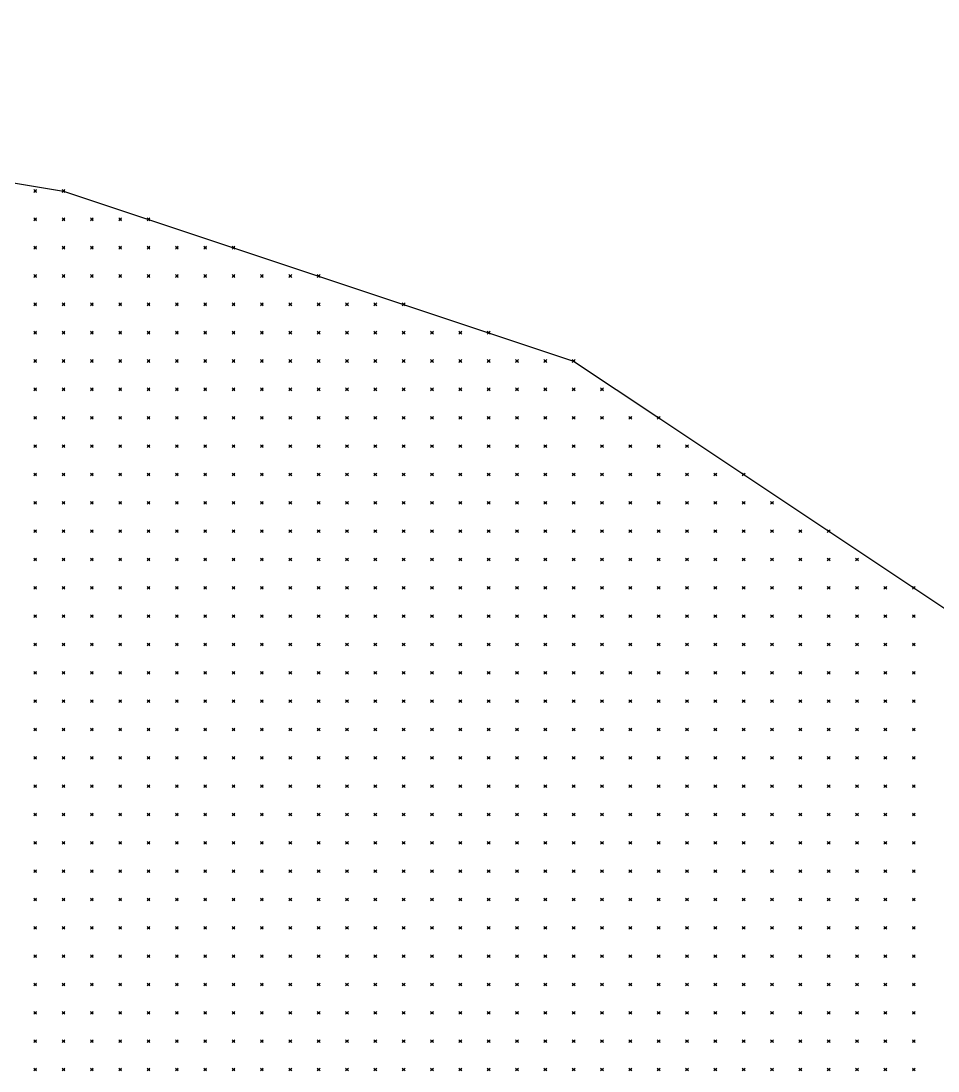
# Model space of a CAD drawing. Header units: metres. Extents: x 441556 to 446409, y 432338 to 461058.
# Drawn here: x 443764.7 to 443861.8, y 446674.9 to 446786.1 of the extents above; entities that cross this region are included whole.
import ezdxf

# ---------------------------------------------------------------- set-up
doc = ezdxf.new("R2010")
doc.units = ezdxf.units.M
doc.header["$MEASUREMENT"] = 0
doc.header["$PDMODE"] = 35
doc.header["$PDSIZE"] = 0.15
doc.layers.add('DTM-INT_YP', color=121, linetype='Continuous')
doc.layers.add('DTM-NOK-RevN_POINTS', color=91, linetype='Continuous')

msp = doc.modelspace()

# ---------------------------------------------------------------- linework, layer by layer
at = {"layer": 'DTM-INT_YP'}
msp.add_polyline3d([(443658.253, 446786.062, 347.316), (443676.249, 446783.063, 347.186), (443697.244, 446780.064, 347.258), (443715.24, 446777.064, 345.643), (443733.237, 446774.065, 347.292), (443751.233, 446771.065, 347.313), (443769.229, 446768.066, 347.326), (443778.227, 446765.067, 347.251), (443787.225, 446762.067, 347.685), (443796.223, 446759.068, 346.969), (443805.221, 446756.069, 348.143), (443814.219, 446753.069, 348.874), (443823.217, 446750.07, 348.516), (443832.215, 446744.071, 348.887), (443841.213, 446738.072, 348.391), (443850.212, 446732.074, 348.143), (443859.21, 446726.075, 347.736), (443868.208, 446720.076, 348.551)], dxfattribs=at)
at = {"layer": 'DTM-NOK-RevN_POINTS'}
for p in [(443766.229, 446768.066, 347.295), (443769.229, 446768.066, 347.326), (443766.229, 446765.067, 347.883), (443769.229, 446765.067, 347.838), (443772.228, 446765.067, 347.578), (443775.228, 446765.067, 347.294), (443778.227, 446765.067, 347.251), (443766.229, 446762.067, 348.758), (443769.229, 446762.067, 348.725), (443772.228, 446762.067, 348.531), (443775.228, 446762.067, 348.359), (443778.227, 446762.067, 348.066), (443781.226, 446762.067, 347.854), (443784.226, 446762.067, 347.367), (443787.225, 446762.067, 347.685), (443766.229, 446759.068, 348.692), (443769.229, 446759.068, 348.75), (443772.228, 446759.068, 348.835), (443775.228, 446759.068, 348.934), (443778.227, 446759.068, 348.882), (443781.226, 446759.068, 348.758), (443784.226, 446759.068, 348.677), (443787.225, 446759.068, 348.581), (443790.224, 446759.068, 348.249), (443793.224, 446759.068, 347.611), (443796.223, 446759.068, 346.969), (443766.229, 446756.069, 348.582), (443769.229, 446756.069, 348.721), (443772.228, 446756.069, 348.8), (443775.228, 446756.069, 348.818), (443778.227, 446756.069, 348.828), (443781.226, 446756.069, 348.939), (443784.226, 446756.069, 349.038), (443787.225, 446756.069, 349.028), (443790.224, 446756.069, 349.136), (443793.224, 446756.069, 349.072), (443796.223, 446756.069, 348.645), (443799.222, 446756.069, 348.097), (443802.222, 446756.069, 348.046), (443805.221, 446756.069, 348.143), (443766.229, 446753.069, 348.653), (443769.229, 446753.069, 348.697), (443772.228, 446753.069, 348.775), (443775.228, 446753.069, 348.756), (443778.227, 446753.069, 348.805), (443781.226, 446753.069, 348.947), (443784.226, 446753.069, 348.98), (443787.225, 446753.069, 349.009), (443790.224, 446753.069, 349.067), (443793.224, 446753.069, 349.132), (443796.223, 446753.069, 349.193), (443799.222, 446753.069, 349.117), (443802.222, 446753.069, 348.981), (443805.221, 446753.069, 348.809), (443808.221, 446753.069, 348.916), (443811.22, 446753.069, 348.904), (443814.219, 446753.069, 348.874), (443766.229, 446750.07, 348.9), (443769.229, 446750.07, 348.817), (443772.228, 446750.07, 348.769), (443775.228, 446750.07, 348.74), (443778.227, 446750.07, 348.83), (443781.226, 446750.07, 348.855), (443784.226, 446750.07, 348.886), (443787.225, 446750.07, 348.997), (443790.224, 446750.07, 349.027), (443793.224, 446750.07, 349.047), (443796.223, 446750.07, 349.143), (443799.222, 446750.07, 349.263), (443802.222, 446750.07, 349.258), (443805.221, 446750.07, 349.271), (443808.221, 446750.07, 349.394), (443811.22, 446750.07, 349.477), (443814.219, 446750.07, 349.151), (443817.219, 446750.07, 349.045), (443820.218, 446750.07, 348.836), (443823.217, 446750.07, 348.516), (443766.229, 446747.071, 349.12), (443769.229, 446747.071, 348.904), (443772.228, 446747.071, 348.813), (443775.228, 446747.071, 348.924), (443778.227, 446747.071, 348.923), (443781.226, 446747.071, 348.892), (443784.226, 446747.071, 348.894), (443787.225, 446747.071, 348.929), (443790.224, 446747.071, 348.986), (443793.224, 446747.071, 349.05), (443796.223, 446747.071, 349.077), (443799.222, 446747.071, 349.127), (443802.222, 446747.071, 349.149), (443805.221, 446747.071, 349.238), (443808.221, 446747.071, 349.325), (443811.22, 446747.071, 349.338), (443814.219, 446747.071, 349.461), (443817.219, 446747.071, 349.338), (443820.218, 446747.071, 349.151), (443823.217, 446747.071, 348.789), (443826.217, 446747.071, 348.694), (443766.229, 446744.071, 349.324), (443769.229, 446744.071, 349.117), (443772.228, 446744.071, 348.999), (443775.228, 446744.071, 349.146), (443778.227, 446744.071, 348.995), (443781.226, 446744.071, 349.046), (443784.226, 446744.071, 349.141), (443787.225, 446744.071, 349.137), (443790.224, 446744.071, 349.152), (443793.224, 446744.071, 349.154), (443796.223, 446744.071, 349.152), (443799.222, 446744.071, 349.067), (443802.222, 446744.071, 349.134), (443805.221, 446744.071, 349.263), (443808.221, 446744.071, 349.226), (443811.22, 446744.071, 349.324), (443814.219, 446744.071, 349.405), (443817.219, 446744.071, 349.401), (443820.218, 446744.071, 349.52), (443823.217, 446744.071, 349.21), (443826.217, 446744.071, 349.005), (443829.216, 446744.071, 348.868), (443832.215, 446744.071, 348.887), (443766.229, 446741.072, 349.551), (443769.229, 446741.072, 349.402), (443772.228, 446741.072, 349.289), (443775.228, 446741.072, 349.15), (443778.227, 446741.072, 349.141), (443781.226, 446741.072, 349.15), (443784.226, 446741.072, 349.286), (443787.225, 446741.072, 349.439), (443790.224, 446741.072, 349.369), (443793.224, 446741.072, 349.365), (443796.223, 446741.072, 349.259), (443799.222, 446741.072, 349.265), (443802.222, 446741.072, 349.213), (443805.221, 446741.072, 349.17), (443808.221, 446741.072, 349.199), (443811.22, 446741.072, 349.285), (443814.219, 446741.072, 349.307), (443817.219, 446741.072, 349.391), (443820.218, 446741.072, 349.358), (443823.217, 446741.072, 349.45), (443826.217, 446741.072, 349.369), (443829.216, 446741.072, 349.38), (443832.215, 446741.072, 349.136), (443835.215, 446741.072, 349.029), (443766.229, 446738.072, 349.642), (443769.229, 446738.072, 349.573), (443772.228, 446738.072, 349.443), (443775.228, 446738.072, 349.385), (443778.227, 446738.072, 349.31), (443781.226, 446738.072, 349.226), (443784.226, 446738.072, 349.208), (443787.225, 446738.072, 349.292), (443790.224, 446738.072, 349.548), (443793.224, 446738.072, 349.624), (443796.223, 446738.072, 349.411), (443799.222, 446738.072, 349.394), (443802.222, 446738.072, 349.303), (443805.221, 446738.072, 349.279), (443808.221, 446738.072, 349.234), (443811.22, 446738.072, 349.187), (443814.219, 446738.072, 349.26), (443817.219, 446738.072, 349.261), (443820.218, 446738.072, 349.312), (443823.217, 446738.072, 349.311), (443826.217, 446738.072, 349.407), (443829.216, 446738.072, 349.367), (443832.215, 446738.072, 349.354), (443835.215, 446738.072, 349.136), (443838.214, 446738.072, 348.802), (443841.213, 446738.072, 348.391), (443766.229, 446735.073, 349.74), (443769.229, 446735.073, 349.672), (443772.228, 446735.073, 349.674), (443775.228, 446735.073, 349.605), (443778.227, 446735.073, 349.541), (443781.226, 446735.073, 349.434), (443784.226, 446735.073, 349.333), (443787.225, 446735.073, 349.333), (443790.224, 446735.073, 349.603), (443793.224, 446735.073, 349.727), (443796.223, 446735.073, 349.551), (443799.222, 446735.073, 349.531), (443802.222, 446735.073, 349.453), (443805.221, 446735.073, 349.443), (443808.221, 446735.073, 349.383), (443811.22, 446735.073, 349.318), (443814.219, 446735.073, 349.256), (443817.219, 446735.073, 349.234), (443820.218, 446735.073, 349.227), (443823.217, 446735.073, 349.234), (443826.217, 446735.073, 349.292), (443829.216, 446735.073, 349.326), (443832.215, 446735.073, 349.444), (443835.215, 446735.073, 349.387), (443838.214, 446735.073, 349.309), (443841.213, 446735.073, 348.977), (443844.213, 446735.073, 348.639), (443766.229, 446732.074, 349.83), (443769.229, 446732.074, 349.761), (443772.228, 446732.074, 349.81), (443775.228, 446732.074, 349.679), (443778.227, 446732.074, 349.519), (443781.226, 446732.074, 349.531), (443784.226, 446732.074, 349.6), (443787.225, 446732.074, 349.618), (443790.224, 446732.074, 349.807), (443793.224, 446732.074, 349.866), (443796.223, 446732.074, 349.722), (443799.222, 446732.074, 349.638), (443802.222, 446732.074, 349.744), (443805.221, 446732.074, 350.28), (443808.221, 446732.074, 350.292), (443811.22, 446732.074, 349.942), (443814.219, 446732.074, 349.74), (443817.219, 446732.074, 349.299), (443820.218, 446732.074, 349.257), (443823.217, 446732.074, 349.181), (443826.217, 446732.074, 349.21), (443829.216, 446732.074, 349.324), (443832.215, 446732.074, 349.295), (443835.215, 446732.074, 349.319), (443838.214, 446732.074, 349.267), (443841.213, 446732.074, 349.246), (443844.213, 446732.074, 348.888), (443847.212, 446732.074, 348.564), (443850.212, 446732.074, 348.143), (443766.229, 446729.074, 349.9), (443769.229, 446729.074, 349.82), (443772.228, 446729.074, 349.948), (443775.228, 446729.074, 349.861), (443778.227, 446729.074, 349.744), (443781.226, 446729.074, 349.735), (443784.226, 446729.074, 349.847), (443787.225, 446729.074, 349.848), (443790.224, 446729.074, 350.165), (443793.224, 446729.074, 349.88), (443796.223, 446729.074, 349.898), (443799.222, 446729.074, 349.915), (443802.222, 446729.074, 350.6), (443805.221, 446729.074, 350.628), (443808.221, 446729.074, 350.733), (443811.22, 446729.074, 350.54), (443814.219, 446729.074, 350.398), (443817.219, 446729.074, 349.999), (443820.218, 446729.074, 349.94), (443823.217, 446729.074, 349.399), (443826.217, 446729.074, 349.256), (443829.216, 446729.074, 349.215), (443832.215, 446729.074, 349.216), (443835.215, 446729.074, 349.202), (443838.214, 446729.074, 349.331), (443841.213, 446729.074, 349.26), (443844.213, 446729.074, 349.147), (443847.212, 446729.074, 348.826), (443850.212, 446729.074, 348.397), (443853.211, 446729.074, 348.103), (443766.229, 446726.075, 350.107), (443769.229, 446726.075, 350.073), (443772.228, 446726.075, 350.15), (443775.228, 446726.075, 350.049), (443778.227, 446726.075, 349.931), (443781.226, 446726.075, 350.044), (443784.226, 446726.075, 350.083), (443787.225, 446726.075, 350.127), (443790.224, 446726.075, 350.27), (443793.224, 446726.075, 350.002), (443796.223, 446726.075, 349.981), (443799.222, 446726.075, 350.436), (443802.222, 446726.075, 350.678), (443805.221, 446726.075, 350.616), (443808.221, 446726.075, 350.654), (443811.22, 446726.075, 350.581), (443814.219, 446726.075, 350.448), (443817.219, 446726.075, 350.329), (443820.218, 446726.075, 350.202), (443823.217, 446726.075, 350.098), (443826.217, 446726.075, 349.877), (443829.216, 446726.075, 349.25), (443832.215, 446726.075, 349.082), (443835.215, 446726.075, 349.189), (443838.214, 446726.075, 349.205), (443841.213, 446726.075, 349.215), (443844.213, 446726.075, 349.214), (443847.212, 446726.075, 349.162), (443850.212, 446726.075, 348.867), (443853.211, 446726.075, 348.388), (443856.21, 446726.075, 348.007), (443859.21, 446726.075, 347.736), (443766.229, 446723.076, 350.414), (443769.229, 446723.076, 350.355), (443772.228, 446723.076, 350.35), (443775.228, 446723.076, 350.275), (443778.227, 446723.076, 350.172), (443781.226, 446723.076, 350.304), (443784.226, 446723.076, 350.351), (443787.225, 446723.076, 350.352), (443790.224, 446723.076, 350.292), (443793.224, 446723.076, 350.239), (443796.223, 446723.076, 350.425), (443799.222, 446723.076, 350.898), (443802.222, 446723.076, 350.803), (443805.221, 446723.076, 350.789), (443808.221, 446723.076, 350.687), (443811.22, 446723.076, 350.474), (443814.219, 446723.076, 350.592), (443817.219, 446723.076, 350.49), (443820.218, 446723.076, 350.575), (443823.217, 446723.076, 350.395), (443826.217, 446723.076, 350.241), (443829.216, 446723.076, 349.87), (443832.215, 446723.076, 349.308), (443835.215, 446723.076, 349.234), (443838.214, 446723.076, 349.159), (443841.213, 446723.076, 349.14), (443844.213, 446723.076, 349.114), (443847.212, 446723.076, 349.184), (443850.212, 446723.076, 349.171), (443853.211, 446723.076, 348.761), (443856.21, 446723.076, 348.36), (443859.21, 446723.076, 348.215), (443766.229, 446720.076, 350.639), (443769.229, 446720.076, 350.576), (443772.228, 446720.076, 350.487), (443775.228, 446720.076, 350.436), (443778.227, 446720.076, 350.401), (443781.226, 446720.076, 350.49), (443784.226, 446720.076, 350.462), (443787.225, 446720.076, 350.485), (443790.224, 446720.076, 350.37), (443793.224, 446720.076, 350.442), (443796.223, 446720.076, 350.931), (443799.222, 446720.076, 351.247), (443802.222, 446720.076, 351.243), (443805.221, 446720.076, 350.89), (443808.221, 446720.076, 350.721), (443811.22, 446720.076, 350.59), (443814.219, 446720.076, 350.639), (443817.219, 446720.076, 350.657), (443820.218, 446720.076, 350.701), (443823.217, 446720.076, 350.582), (443826.217, 446720.076, 350.399), (443829.216, 446720.076, 350.252), (443832.215, 446720.076, 350.206), (443835.215, 446720.076, 349.825), (443838.214, 446720.076, 349.462), (443841.213, 446720.076, 349.104), (443844.213, 446720.076, 349.036), (443847.212, 446720.076, 349.094), (443850.212, 446720.076, 349.143), (443853.211, 446720.076, 349.09), (443856.21, 446720.076, 348.911), (443859.21, 446720.076, 348.554), (443766.229, 446717.077, 350.854), (443769.229, 446717.077, 350.743), (443772.228, 446717.077, 350.647), (443775.228, 446717.077, 350.589), (443778.227, 446717.077, 350.631), (443781.226, 446717.077, 350.614), (443784.226, 446717.077, 350.641), (443787.225, 446717.077, 350.629), (443790.224, 446717.077, 350.573), (443793.224, 446717.077, 350.705), (443796.223, 446717.077, 351.291), (443799.222, 446717.077, 351.746), (443802.222, 446717.077, 351.646), (443805.221, 446717.077, 351.304), (443808.221, 446717.077, 350.761), (443811.22, 446717.077, 350.686), (443814.219, 446717.077, 350.737), (443817.219, 446717.077, 350.8), (443820.218, 446717.077, 350.734), (443823.217, 446717.077, 350.609), (443826.217, 446717.077, 350.621), (443829.216, 446717.077, 350.702), (443832.215, 446717.077, 350.531), (443835.215, 446717.077, 350.432), (443838.214, 446717.077, 350.353), (443841.213, 446717.077, 349.587), (443844.213, 446717.077, 349.044), (443847.212, 446717.077, 349.007), (443850.212, 446717.077, 349.004), (443853.211, 446717.077, 349.061), (443856.21, 446717.077, 349.08), (443859.21, 446717.077, 349.016), (443766.229, 446714.078, 351.065), (443769.229, 446714.078, 350.926), (443772.228, 446714.078, 350.848), (443775.228, 446714.078, 350.833), (443778.227, 446714.078, 350.815), (443781.226, 446714.078, 350.79), (443784.226, 446714.078, 350.871), (443787.225, 446714.078, 350.78), (443790.224, 446714.078, 350.782), (443793.224, 446714.078, 350.852), (443796.223, 446714.078, 351.04), (443799.222, 446714.078, 351.256), (443802.222, 446714.078, 351.33), (443805.221, 446714.078, 351.319), (443808.221, 446714.078, 351.091), (443811.22, 446714.078, 350.895), (443814.219, 446714.078, 350.889), (443817.219, 446714.078, 350.852), (443820.218, 446714.078, 350.771), (443823.217, 446714.078, 350.726), (443826.217, 446714.078, 350.739), (443829.216, 446714.078, 350.733), (443832.215, 446714.078, 350.764), (443835.215, 446714.078, 350.658), (443838.214, 446714.078, 350.508), (443841.213, 446714.078, 350.322), (443844.213, 446714.078, 349.744), (443847.212, 446714.078, 349.25), (443850.212, 446714.078, 348.989), (443853.211, 446714.078, 349.008), (443856.21, 446714.078, 348.988), (443859.21, 446714.078, 349.003), (443766.229, 446711.078, 351.281), (443769.229, 446711.078, 351.148), (443772.228, 446711.078, 351.08), (443775.228, 446711.078, 350.993), (443778.227, 446711.078, 350.946), (443781.226, 446711.078, 351.059), (443784.226, 446711.078, 351.069), (443787.225, 446711.078, 351.003), (443790.224, 446711.078, 351.044), (443793.224, 446711.078, 351.029), (443796.223, 446711.078, 351.21), (443799.222, 446711.078, 351.306), (443802.222, 446711.078, 351.366), (443805.221, 446711.078, 351.401), (443808.221, 446711.078, 351.264), (443811.22, 446711.078, 351.193), (443814.219, 446711.078, 351.091), (443817.219, 446711.078, 350.859), (443820.218, 446711.078, 350.862), (443823.217, 446711.078, 350.892), (443826.217, 446711.078, 350.811), (443829.216, 446711.078, 350.754), (443832.215, 446711.078, 350.676), (443835.215, 446711.078, 350.697), (443838.214, 446711.078, 350.658), (443841.213, 446711.078, 350.444), (443844.213, 446711.078, 350.275), (443847.212, 446711.078, 349.952), (443850.212, 446711.078, 349.426), (443853.211, 446711.078, 349.014), (443856.21, 446711.078, 348.897), (443859.21, 446711.078, 348.889), (443766.229, 446708.079, 351.504), (443769.229, 446708.079, 351.359), (443772.228, 446708.079, 351.232), (443775.228, 446708.079, 351.151), (443778.227, 446708.079, 351.1), (443781.226, 446708.079, 351.235), (443784.226, 446708.079, 351.201), (443787.225, 446708.079, 351.152), (443790.224, 446708.079, 351.309), (443793.224, 446708.079, 351.305), (443796.223, 446708.079, 351.437), (443799.222, 446708.079, 351.461), (443802.222, 446708.079, 351.396), (443805.221, 446708.079, 351.331), (443808.221, 446708.079, 351.34), (443811.22, 446708.079, 351.278), (443814.219, 446708.079, 351.154), (443817.219, 446708.079, 351.082), (443820.218, 446708.079, 351.037), (443823.217, 446708.079, 351), (443826.217, 446708.079, 350.931), (443829.216, 446708.079, 350.832), (443832.215, 446708.079, 350.81), (443835.215, 446708.079, 350.719), (443838.214, 446708.079, 350.604), (443841.213, 446708.079, 350.415), (443844.213, 446708.079, 350.197), (443847.212, 446708.079, 350.022), (443850.212, 446708.079, 349.861), (443853.211, 446708.079, 349.619), (443856.21, 446708.079, 349.01), (443859.21, 446708.079, 348.836), (443766.229, 446705.08, 351.663), (443769.229, 446705.08, 351.552), (443772.228, 446705.08, 351.412), (443775.228, 446705.08, 351.419), (443778.227, 446705.08, 351.461), (443781.226, 446705.08, 351.47), (443784.226, 446705.08, 351.387), (443787.225, 446705.08, 351.324), (443790.224, 446705.08, 351.49), (443793.224, 446705.08, 351.532), (443796.223, 446705.08, 351.516), (443799.222, 446705.08, 351.509), (443802.222, 446705.08, 351.463), (443805.221, 446705.08, 351.466), (443808.221, 446705.08, 351.45), (443811.22, 446705.08, 351.308), (443814.219, 446705.08, 351.27), (443817.219, 446705.08, 351.26), (443820.218, 446705.08, 351.191), (443823.217, 446705.08, 351.171), (443826.217, 446705.08, 351.05), (443829.216, 446705.08, 350.935), (443832.215, 446705.08, 350.922), (443835.215, 446705.08, 350.714), (443838.214, 446705.08, 350.646), (443841.213, 446705.08, 350.467), (443844.213, 446705.08, 350.31), (443847.212, 446705.08, 350.197), (443850.212, 446705.08, 349.954), (443853.211, 446705.08, 349.802), (443856.21, 446705.08, 349.52), (443859.21, 446705.08, 349.139), (443766.229, 446702.08, 351.812), (443769.229, 446702.08, 351.682), (443772.228, 446702.08, 351.679), (443775.228, 446702.08, 351.713), (443778.227, 446702.08, 351.664), (443781.226, 446702.08, 351.681), (443784.226, 446702.08, 351.564), (443787.225, 446702.08, 351.563), (443790.224, 446702.08, 351.825), (443793.224, 446702.08, 351.707), (443796.223, 446702.08, 351.605), (443799.222, 446702.08, 351.506), (443802.222, 446702.08, 351.551), (443805.221, 446702.08, 351.583), (443808.221, 446702.08, 351.526), (443811.22, 446702.08, 351.434), (443814.219, 446702.08, 351.413), (443817.219, 446702.08, 351.405), (443820.218, 446702.08, 351.352), (443823.217, 446702.08, 351.22), (443826.217, 446702.08, 351.158), (443829.216, 446702.08, 351.071), (443832.215, 446702.08, 350.907), (443835.215, 446702.08, 350.802), (443838.214, 446702.08, 350.743), (443841.213, 446702.08, 350.733), (443844.213, 446702.08, 350.519), (443847.212, 446702.08, 350.321), (443850.212, 446702.08, 350.13), (443853.211, 446702.08, 349.911), (443856.21, 446702.08, 349.751), (443859.21, 446702.08, 349.48), (443766.229, 446699.081, 351.959), (443769.229, 446699.081, 351.878), (443772.228, 446699.081, 351.973), (443775.228, 446699.081, 351.842), (443778.227, 446699.081, 351.868), (443781.226, 446699.081, 351.8), (443784.226, 446699.081, 351.71), (443787.225, 446699.081, 351.795), (443790.224, 446699.081, 352.048), (443793.224, 446699.081, 351.843), (443796.223, 446699.081, 351.669), (443799.222, 446699.081, 351.648), (443802.222, 446699.081, 351.669), (443805.221, 446699.081, 351.6), (443808.221, 446699.081, 351.577), (443811.22, 446699.081, 351.584), (443814.219, 446699.081, 351.585), (443817.219, 446699.081, 351.587), (443820.218, 446699.081, 351.524), (443823.217, 446699.081, 351.438), (443826.217, 446699.081, 351.331), (443829.216, 446699.081, 351.17), (443832.215, 446699.081, 351.014), (443835.215, 446699.081, 350.905), (443838.214, 446699.081, 350.985), (443841.213, 446699.081, 350.983), (443844.213, 446699.081, 350.761), (443847.212, 446699.081, 350.509), (443850.212, 446699.081, 350.326), (443853.211, 446699.081, 350.104), (443856.21, 446699.081, 349.867), (443859.21, 446699.081, 349.726), (443766.229, 446696.081, 352.202), (443769.229, 446696.081, 352.189), (443772.228, 446696.081, 352.226), (443775.228, 446696.081, 352.13), (443778.227, 446696.081, 352.102), (443781.226, 446696.081, 352.024), (443784.226, 446696.081, 351.955), (443787.225, 446696.081, 351.935), (443790.224, 446696.081, 351.915), (443793.224, 446696.081, 351.885), (443796.223, 446696.081, 351.818), (443799.222, 446696.081, 351.796), (443802.222, 446696.081, 351.769), (443805.221, 446696.081, 351.713), (443808.221, 446696.081, 351.659), (443811.22, 446696.081, 351.679), (443814.219, 446696.081, 351.69), (443817.219, 446696.081, 351.687), (443820.218, 446696.081, 351.623), (443823.217, 446696.081, 351.509), (443826.217, 446696.081, 351.38), (443829.216, 446696.081, 351.335), (443832.215, 446696.081, 351.332), (443835.215, 446696.081, 351.13), (443838.214, 446696.081, 351.044), (443841.213, 446696.081, 351.132), (443844.213, 446696.081, 351.026), (443847.212, 446696.081, 350.599), (443850.212, 446696.081, 350.438), (443853.211, 446696.081, 350.241), (443856.21, 446696.081, 350.023), (443859.21, 446696.081, 349.712), (443766.229, 446693.082, 352.391), (443769.229, 446693.082, 352.385), (443772.228, 446693.082, 352.393), (443775.228, 446693.082, 352.379), (443778.227, 446693.082, 352.325), (443781.226, 446693.082, 352.201), (443784.226, 446693.082, 352.251), (443787.225, 446693.082, 352.18), (443790.224, 446693.082, 352.019), (443793.224, 446693.082, 351.98), (443796.223, 446693.082, 351.96), (443799.222, 446693.082, 351.889), (443802.222, 446693.082, 351.832), (443805.221, 446693.082, 351.797), (443808.221, 446693.082, 351.774), (443811.22, 446693.082, 351.743), (443814.219, 446693.082, 351.713), (443817.219, 446693.082, 351.7), (443820.218, 446693.082, 351.664), (443823.217, 446693.082, 351.539), (443826.217, 446693.082, 351.465), (443829.216, 446693.082, 351.454), (443832.215, 446693.082, 351.368), (443835.215, 446693.082, 351.114), (443838.214, 446693.082, 351.22), (443841.213, 446693.082, 351.189), (443844.213, 446693.082, 351.034), (443847.212, 446693.082, 350.687), (443850.212, 446693.082, 350.42), (443853.211, 446693.082, 350.492), (443856.21, 446693.082, 350.111), (443859.21, 446693.082, 349.367), (443766.229, 446690.083, 352.583), (443769.229, 446690.083, 352.577), (443772.228, 446690.083, 352.558), (443775.228, 446690.083, 352.478), (443778.227, 446690.083, 352.473), (443781.226, 446690.083, 352.345), (443784.226, 446690.083, 352.52), (443787.225, 446690.083, 352.472), (443790.224, 446690.083, 352.319), (443793.224, 446690.083, 352.217), (443796.223, 446690.083, 352.102), (443799.222, 446690.083, 351.989), (443802.222, 446690.083, 351.967), (443805.221, 446690.083, 351.951), (443808.221, 446690.083, 351.88), (443811.22, 446690.083, 351.784), (443814.219, 446690.083, 351.721), (443817.219, 446690.083, 351.768), (443820.218, 446690.083, 351.731), (443823.217, 446690.083, 351.628), (443826.217, 446690.083, 351.667), (443829.216, 446690.083, 351.516), (443832.215, 446690.083, 351.487), (443835.215, 446690.083, 351.431), (443838.214, 446690.083, 351.325), (443841.213, 446690.083, 351.178), (443844.213, 446690.083, 350.991), (443847.212, 446690.083, 350.647), (443850.212, 446690.083, 350.443), (443853.211, 446690.083, 350.434), (443856.21, 446690.083, 349.866), (443859.21, 446690.083, 349.101), (443766.229, 446687.083, 352.799), (443769.229, 446687.083, 352.762), (443772.228, 446687.083, 352.724), (443775.228, 446687.083, 352.666), (443778.227, 446687.083, 352.596), (443781.226, 446687.083, 352.543), (443784.226, 446687.083, 352.716), (443787.225, 446687.083, 352.642), (443790.224, 446687.083, 352.466), (443793.224, 446687.083, 352.386), (443796.223, 446687.083, 352.276), (443799.222, 446687.083, 352.134), (443802.222, 446687.083, 352.063), (443805.221, 446687.083, 352.075), (443808.221, 446687.083, 352.043), (443811.22, 446687.083, 351.965), (443814.219, 446687.083, 351.816), (443817.219, 446687.083, 351.82), (443820.218, 446687.083, 351.829), (443823.217, 446687.083, 351.759), (443826.217, 446687.083, 351.683), (443829.216, 446687.083, 351.658), (443832.215, 446687.083, 351.542), (443835.215, 446687.083, 351.476), (443838.214, 446687.083, 351.427), (443841.213, 446687.083, 351.134), (443844.213, 446687.083, 350.607), (443847.212, 446687.083, 350.396), (443850.212, 446687.083, 350.283), (443853.211, 446687.083, 350.287), (443856.21, 446687.083, 349.685), (443859.21, 446687.083, 349.054), (443766.229, 446684.084, 353.049), (443769.229, 446684.084, 352.932), (443772.228, 446684.084, 352.977), (443775.228, 446684.084, 352.865), (443778.227, 446684.084, 352.728), (443781.226, 446684.084, 352.858), (443784.226, 446684.084, 352.887), (443787.225, 446684.084, 352.852), (443790.224, 446684.084, 352.77), (443793.224, 446684.084, 352.591), (443796.223, 446684.084, 352.483), (443799.222, 446684.084, 352.32), (443802.222, 446684.084, 352.249), (443805.221, 446684.084, 352.196), (443808.221, 446684.084, 352.139), (443811.22, 446684.084, 352.103), (443814.219, 446684.084, 352.01), (443817.219, 446684.084, 351.946), (443820.218, 446684.084, 351.88), (443823.217, 446684.084, 351.829), (443826.217, 446684.084, 351.832), (443829.216, 446684.084, 351.734), (443832.215, 446684.084, 351.293), (443835.215, 446684.084, 351.451), (443838.214, 446684.084, 351.478), (443841.213, 446684.084, 350.854), (443844.213, 446684.084, 350.406), (443847.212, 446684.084, 350.3), (443850.212, 446684.084, 350.033), (443853.211, 446684.084, 349.95), (443856.21, 446684.084, 349.5), (443859.21, 446684.084, 349.115), (443766.229, 446681.085, 353.209), (443769.229, 446681.085, 353.167), (443772.228, 446681.085, 353.129), (443775.228, 446681.085, 352.998), (443778.227, 446681.085, 352.943), (443781.226, 446681.085, 353.117), (443784.226, 446681.085, 352.962), (443787.225, 446681.085, 352.952), (443790.224, 446681.085, 352.939), (443793.224, 446681.085, 352.863), (443796.223, 446681.085, 352.709), (443799.222, 446681.085, 352.571), (443802.222, 446681.085, 352.48), (443805.221, 446681.085, 352.405), (443808.221, 446681.085, 352.303), (443811.22, 446681.085, 352.271), (443814.219, 446681.085, 352.231), (443817.219, 446681.085, 352.087), (443820.218, 446681.085, 351.987), (443823.217, 446681.085, 351.947), (443826.217, 446681.085, 352.053), (443829.216, 446681.085, 351.797), (443832.215, 446681.085, 351.177), (443835.215, 446681.085, 351.196), (443838.214, 446681.085, 351.079), (443841.213, 446681.085, 350.732), (443844.213, 446681.085, 350.373), (443847.212, 446681.085, 350.195), (443850.212, 446681.085, 350.025), (443853.211, 446681.085, 349.902), (443856.21, 446681.085, 349.72), (443859.21, 446681.085, 349.132), (443766.229, 446678.085, 353.463), (443769.229, 446678.085, 353.411), (443772.228, 446678.085, 353.256), (443775.228, 446678.085, 353.199), (443778.227, 446678.085, 353.258), (443781.226, 446678.085, 353.303), (443784.226, 446678.085, 353.099), (443787.225, 446678.085, 353.028), (443790.224, 446678.085, 352.99), (443793.224, 446678.085, 353.007), (443796.223, 446678.085, 352.951), (443799.222, 446678.085, 352.858), (443802.222, 446678.085, 352.688), (443805.221, 446678.085, 352.642), (443808.221, 446678.085, 352.519), (443811.22, 446678.085, 352.515), (443814.219, 446678.085, 352.362), (443817.219, 446678.085, 352.258), (443820.218, 446678.085, 352.167), (443823.217, 446678.085, 352.018), (443826.217, 446678.085, 351.853), (443829.216, 446678.085, 351.757), (443832.215, 446678.085, 351.291), (443835.215, 446678.085, 351.068), (443838.214, 446678.085, 350.961), (443841.213, 446678.085, 350.641), (443844.213, 446678.085, 350.389), (443847.212, 446678.085, 350.232), (443850.212, 446678.085, 349.967), (443853.211, 446678.085, 349.856), (443856.21, 446678.085, 349.749), (443859.21, 446678.085, 349.575), (443766.229, 446675.086, 353.687), (443769.229, 446675.086, 353.611), (443772.228, 446675.086, 353.468), (443775.228, 446675.086, 353.382), (443778.227, 446675.086, 353.588), (443781.226, 446675.086, 353.341), (443784.226, 446675.086, 353.268), (443787.225, 446675.086, 353.145), (443790.224, 446675.086, 353.087), (443793.224, 446675.086, 353.1), (443796.223, 446675.086, 353.034), (443799.222, 446675.086, 353.015), (443802.222, 446675.086, 352.87), (443805.221, 446675.086, 352.809), (443808.221, 446675.086, 352.879), (443811.22, 446675.086, 352.77), (443814.219, 446675.086, 352.584), (443817.219, 446675.086, 352.501), (443820.218, 446675.086, 352.309), (443823.217, 446675.086, 352.087), (443826.217, 446675.086, 351.866), (443829.216, 446675.086, 351.763), (443832.215, 446675.086, 351.5), (443835.215, 446675.086, 351.249), (443838.214, 446675.086, 351.184), (443841.213, 446675.086, 350.875), (443844.213, 446675.086, 350.678), (443847.212, 446675.086, 350.25), (443850.212, 446675.086, 349.916), (443853.211, 446675.086, 349.78), (443856.21, 446675.086, 349.63), (443859.21, 446675.086, 349.489)]:
    msp.add_point(p, dxfattribs=at)

doc.saveas('drawing.dxf')
